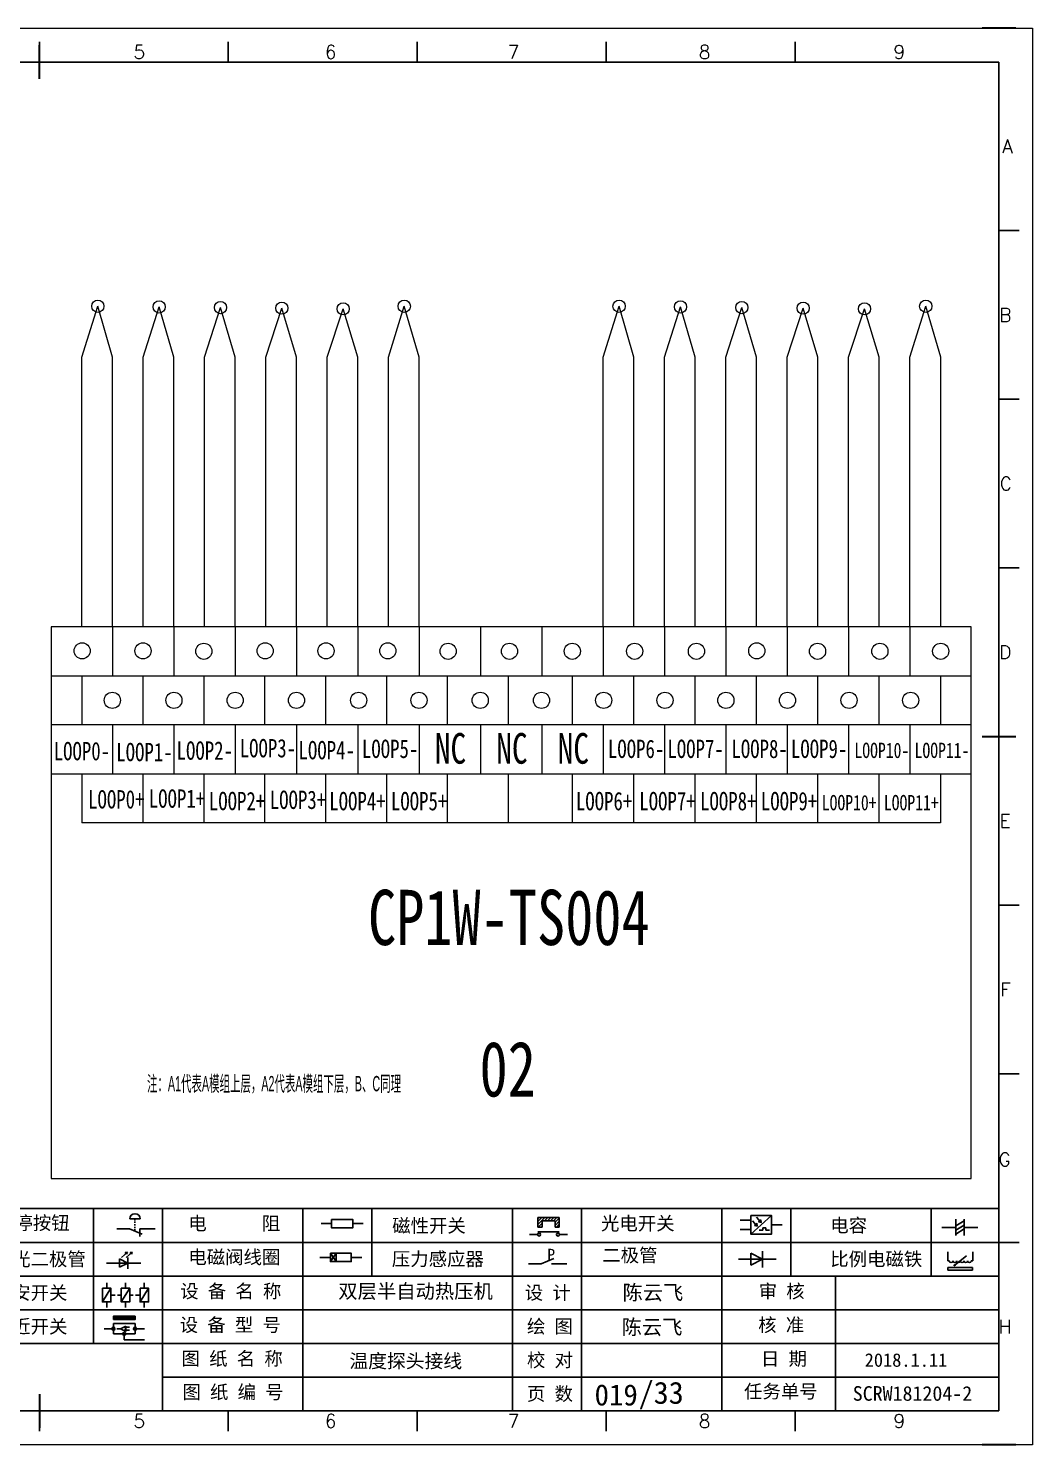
# Model space of a CAD drawing. Extents: x 38255 to 47052, y -6758 to -3353.
# Drawn here: x 40072.2 to 40235.9, y -5102.5 to -4871.5 of the extents above; entities that cross this region are included whole.
import ezdxf
from ezdxf.enums import TextEntityAlignment as Align

# ---------------------------------------------------------------- set-up
doc = ezdxf.new("R2010")
doc.units = 0
doc.header["$MEASUREMENT"] = 0
for name, color, linetype in [('AE_BOR', 1, 'Continuous'), ('电气图内容', 7, 'Continuous'), ('细实线层', 7, 'Continuous')]:
    doc.layers.add(name, color=color, linetype=linetype)
doc.layers.add('frame', color=7, linetype='Continuous', lineweight=15)
doc.styles.add('WD', font='romans.shx', dxfattribs={"bigfont": 'gbcbig.shx'})
doc.styles.add('宋体', font='', dxfattribs={"width": 0.75})
doc.styles.add('样式 0', font='')
doc.styles.add('样式 8', font='arial.ttf')
doc.styles.add('汉字', font='')
doc.styles.get('宋体').set_extended_font_data('SimSun')
doc.styles.get('样式 0').set_extended_font_data('KaiTi_GB2312')
doc.styles.get('汉字').set_extended_font_data('新宋体')

# ---------------------------------------------------------------- blocks, each defined once
blk = doc.blocks.new('磁性开关')
at = {"linetype": 'ByBlock'}
h = blk.add_hatch(dxfattribs=at)
h.set_pattern_fill('ANSI31', color=256, scale=0.1, style=0)
h.set_pattern_definition([(45, (0, 0), (-0.224506403, 0.224506403), [])])
h.paths.add_polyline_path([(-1910.88, -776.69), (-1910.88, -775.29), (-1907.69, -775.29), (-1907.69, -776.69), (-1908.31, -776.69), (-1908.31, -775.79), (-1910.25, -775.79), (-1910.25, -776.69)])
for p, q in [((-1910.88, -776.69), (-1910.88, -775.29)), ((-1910.88, -775.29), (-1907.69, -775.29)), ((-1910.88, -776.69), (-1910.25, -776.69)), ((-1910.25, -776.69), (-1910.25, -775.79)), ((-1910.25, -775.79), (-1908.31, -775.79)), ((-1908.31, -776.69), (-1908.31, -775.79)), ((-1908.31, -776.69), (-1907.69, -776.69)), ((-1907.69, -775.29), (-1907.69, -776.69)), ((-1910.91, -777.81), (-1912.09, -777.81)), ((-1910.88, -777.39), (-1907.69, -777.39)), ((-1907.66, -777.81), (-1906.48, -777.81))]:
    blk.add_line(p, q, dxfattribs=at)
for centre in [(-1910.68, -777.81), (-1907.88, -777.81)]:
    blk.add_circle(centre, 0.225, dxfattribs=at)
blk = doc.blocks.new('光电开关')
at = {"linetype": 'ByBlock'}
h = blk.add_hatch(dxfattribs=at)
h.set_pattern_fill('ANSI31', color=256, scale=0.01, style=0)
h.set_pattern_definition([(45, (0.172267, 0), (-0.0224506403, 0.0224506403), [])])
h.paths.add_polyline_path([(-1882.44, -776.34), (-1882.5, -775.91), (-1882.68, -776.07)])
h.paths.add_polyline_path([(-1882.86, -776.23), (-1882.44, -776.34), (-1882.68, -776.07)])
h.paths.add_polyline_path([(-1883.05, -776.88), (-1883.11, -776.45), (-1883.29, -776.61)])
h.paths.add_polyline_path([(-1883.47, -776.77), (-1883.05, -776.88), (-1883.29, -776.61)])
for p, q in [((-1884.01, -775.96), (-1885.56, -775.96)), ((-1880.91, -775.3), (-1884.01, -778.05)), ((-1883.75, -776.09), (-1883.05, -776.88)), ((-1883.11, -776.45), (-1883.47, -776.77)), ((-1883.05, -776.88), (-1883.47, -776.77)), ((-1883.14, -775.55), (-1882.44, -776.34)), ((-1883.05, -776.88), (-1883.11, -776.45)), ((-1882.5, -775.91), (-1882.86, -776.23)), ((-1882.44, -776.34), (-1882.86, -776.23)), ((-1882.44, -776.34), (-1882.5, -775.91)), ((-1879.37, -776.67), (-1880.91, -776.67)), ((-1884.01, -777.39), (-1885.56, -777.39)), ((-1882.78, -777.47), (-1882.23, -777.47)), ((-1882.23, -777.47), (-1882.23, -777.14)), ((-1882.23, -777.14), (-1881.78, -777.14)), ((-1881.78, -777.47), (-1881.78, -777.14)), ((-1881.23, -777.47), (-1881.78, -777.47))]:
    blk.add_line(p, q, dxfattribs=at)
blk.add_lwpolyline([(-1884.01, -775.3), (-1880.91, -775.3), (-1880.91, -778.05), (-1884.01, -778.05)], close=True, dxfattribs=at)
blk = doc.blocks.new('电磁阀线圈')
at = {"linetype": 'ByBlock'}
for p, q in [((-1854.61, -796.54), (-1856.17, -796.54)), ((-1854.61, -795.92), (-1853.75, -797.16)), ((-1853.75, -795.92), (-1854.61, -797.16)), ((-1853.75, -795.92), (-1853.75, -797.16)), ((-1851.53, -796.54), (-1849.97, -796.54))]:
    blk.add_line(p, q, dxfattribs=at)
blk.add_lwpolyline([(-1854.61, -795.92), (-1851.53, -795.92), (-1851.53, -797.16), (-1854.61, -797.16)], close=True, dxfattribs=at)
blk = doc.blocks.new('压力感应器')
at = {"linetype": 'ByBlock'}
for p, q in [((-1815.59, -777.73), (-1813.71, -776.93)), ((-1817.44, -777.73), (-1815.59, -777.73)), ((-1811.78, -777.73), (-1814.05, -777.73))]:
    blk.add_line(p, q, dxfattribs=at)
at = {"linetype": 'ByBlock', "insert": (-1814.65, -775.48), "char_height": 1.68, "width": 1.2242, "attachment_point": 1}
blk.add_mtext('{\\fNSimSun|b0|i0|c134|p49;P}', dxfattribs=at)
blk = doc.blocks.new('二极管')
at = {"linetype": 'ByBlock'}
for p, q in [((-1787.52, -776.77), (-1781.92, -776.77)), ((-1783.97, -776.77), (-1785.69, -775.9)), ((-1785.69, -775.9), (-1785.69, -777.65)), ((-1783.97, -776.77), (-1785.69, -777.65)), ((-1783.97, -777.99), (-1783.97, -775.56))]:
    blk.add_line(p, q, dxfattribs=at)
blk = doc.blocks.new('电容')
at = {"linetype": 'ByBlock'}
for p, q in [((-1756.08, -782.99), (-1756.08, -780.56)), ((-1754.86, -780.79), (-1756.08, -781.55)), ((-1754.86, -782.99), (-1754.86, -780.56)), ((-1756.08, -781.77), (-1758.13, -781.77)), ((-1754.86, -781.44), (-1756.08, -782.2)), ((-1754.86, -781.99), (-1756.08, -782.75)), ((-1754.86, -781.77), (-1752.81, -781.77))]:
    blk.add_line(p, q, dxfattribs=at)
blk = doc.blocks.new('发光二极管')
at = {"linetype": 'ByBlock'}
for p, q in [((-1755.78, -785.92), (-1754.89, -785.14)), ((-1754.89, -785.14), (-1755.2, -785.22)), ((-1755.2, -785.22), (-1755.01, -785.43)), ((-1755.08, -785.92), (-1754.18, -785.14)), ((-1754.89, -785.14), (-1755.01, -785.43)), ((-1754.18, -785.14), (-1754.49, -785.22)), ((-1754.49, -785.22), (-1754.31, -785.43)), ((-1754.18, -785.14), (-1754.31, -785.43)), ((-1758.01, -786.77), (-1752.89, -786.77)), ((-1754.84, -786.77), (-1756.04, -786.16)), ((-1756.04, -786.16), (-1756.04, -787.39)), ((-1754.84, -786.77), (-1756.04, -787.39)), ((-1754.84, -787.63), (-1754.84, -785.92))]:
    blk.add_line(p, q, dxfattribs=at)
blk = doc.blocks.new('比例电磁阀')
at = {"linetype": 'ByBlock'}
for p, q in [((-1757.26, -775.38), (-1757.26, -776.71)), ((-1757.26, -776.71), (-1757.05, -776.71)), ((-1754.5, -775.98), (-1756.35, -777.44)), ((-1753.58, -776.71), (-1753.8, -776.71)), ((-1753.58, -775.38), (-1753.58, -776.71)), ((-1753.6, -777.73), (-1757.25, -777.73)), ((-1757.25, -778.13), (-1757.25, -777.73)), ((-1753.6, -778.13), (-1757.25, -778.13)), ((-1756.35, -777.44), (-1756.25, -777.25)), ((-1756.35, -777.44), (-1756.15, -777.38)), ((-1756.15, -777.38), (-1756.25, -777.25)), ((-1753.6, -777.73), (-1753.6, -778.13))]:
    blk.add_line(p, q, dxfattribs=at)
for centre in [(-1756.78, -776.71), (-1756.24, -776.71), (-1755.7, -776.71), (-1755.15, -776.71), (-1754.61, -776.71), (-1754.07, -776.71)]:
    blk.add_arc(centre, 0.271, 180, 0, dxfattribs=at)
blk = doc.blocks.new('保安开关')
at = {"linetype": 'ByBlock'}
for p, q in [((-1757.33, -790.79), (-1758.6, -792.81)), ((-1757.96, -790.79), (-1757.96, -789.97)), ((-1754.54, -790.79), (-1755.81, -792.81)), ((-1755.17, -790.79), (-1755.17, -789.97)), ((-1751.75, -790.79), (-1753.02, -792.81)), ((-1752.39, -790.79), (-1752.39, -789.97)), ((-1757.96, -792.81), (-1757.96, -793.62)), ((-1757.33, -791.8), (-1756.72, -791.8)), ((-1756.35, -791.8), (-1755.89, -791.8)), ((-1755.17, -792.81), (-1755.17, -793.62)), ((-1754.52, -791.8), (-1754.06, -791.8)), ((-1753.69, -791.8), (-1753.08, -791.8)), ((-1752.39, -792.81), (-1752.39, -793.62))]:
    blk.add_line(p, q, dxfattribs=at)
for points in [[(-1758.6, -790.79), (-1757.33, -790.79), (-1757.33, -792.81), (-1758.6, -792.81)], [(-1755.81, -790.79), (-1754.54, -790.79), (-1754.54, -792.81), (-1755.81, -792.81)], [(-1753.02, -790.79), (-1751.75, -790.79), (-1751.75, -792.81), (-1753.02, -792.81)]]:
    blk.add_lwpolyline(points, close=True, dxfattribs=at)
blk = doc.blocks.new('接近开关')
at = {"linetype": 'ByBlock'}
h = blk.add_hatch(dxfattribs=at)
h.set_pattern_fill('ANSI31', color=256, scale=0.01, style=0)
h.set_pattern_definition([(45, (-89.131516, -30.795668), (-0.0224506403, 0.0224506403), [])])
h.paths.add_polyline_path([(-1516.96, -1123.35), (-1516.96, -1122.85), (-1513.76, -1122.85), (-1513.76, -1123.35)])
for p, q in [((-1516.96, -1123.35), (-1516.96, -1122.85)), ((-1516.96, -1122.85), (-1513.76, -1122.85)), ((-1516.96, -1123.35), (-1513.76, -1123.35)), ((-1513.76, -1122.85), (-1513.76, -1123.35)), ((-1517.18, -1124.71), (-1518.36, -1124.71)), ((-1516.96, -1123.95), (-1513.76, -1123.95)), ((-1516.96, -1123.95), (-1516.96, -1125.47)), ((-1516.96, -1125.47), (-1513.76, -1125.47)), ((-1515.91, -1124.71), (-1516.45, -1124.71)), ((-1515.11, -1124.31), (-1515.91, -1124.71)), ((-1515.11, -1125.11), (-1515.91, -1124.71)), ((-1515.33, -1124.53), (-1515.17, -1124.53)), ((-1515.33, -1124.88), (-1515.17, -1124.88)), ((-1515.25, -1124.45), (-1515.25, -1124.61)), ((-1515.11, -1124.31), (-1515.11, -1125.11)), ((-1515.11, -1124.48), (-1514.58, -1124.48)), ((-1515.11, -1124.94), (-1514.58, -1124.94)), ((-1513.76, -1123.95), (-1513.76, -1125.47)), ((-1513.54, -1124.71), (-1512.36, -1124.71)), ((-1515.36, -1125.69), (-1515.36, -1126.36)), ((-1515.36, -1126.36), (-1512.36, -1126.36))]:
    blk.add_line(p, q, dxfattribs=at)
for centre in [(-1516.96, -1124.71), (-1515.36, -1125.47), (-1513.76, -1124.71)]:
    blk.add_circle(centre, 0.225, dxfattribs=at)
blk = doc.blocks.new('电阻')
at = {"linetype": 'ByBlock'}
for p, q in [((-3.09, 0), (-1.57, 0)), ((1.57, 0), (3.09, 0))]:
    blk.add_line(p, q, dxfattribs=at)
blk.add_lwpolyline([(-1.57, 0.63), (1.57, 0.63), (1.57, -0.63), (-1.57, -0.63)], close=True, dxfattribs=at)
blk = doc.blocks.new('急停按钮')
at = {"linetype": 'ByBlock'}
for p, q in [((-1.86, 0), (0, 0)), ((0, 0), (1.88, -0.81)), ((0.06, 1.45), (1.61, 1.45)), ((0.83, 1.45), (0.83, 1.24)), ((0.83, 1.07), (0.83, 0.85)), ((0.83, 0.68), (0.83, 0.47)), ((0.83, 0.29), (0.83, 0.08)), ((3.81, 0), (1.54, 0)), ((1.54, 0), (1.54, -1.15)), ((0.83, -0.09), (0.83, -0.24))]:
    blk.add_line(p, q, dxfattribs=at)
blk.add_arc((0.83, 1.45), 0.774, 0, 180)
blk = doc.blocks.new('电控横A4')
for p, q in [((292, -5), (5, -5)), ((292, -205), (292, -5)), ((10.03, -205), (289.53, -205)), ((130.8, -205), (190.75, -205)), ((190.75, -205), (259.54, -205))]:
    blk.add_line(p, q)
at = {"linetype": 'ByBlock'}
for p, q in [((292, -175), (5, -175)), ((292, -180), (5, -180)), ((292, -185), (5, -185)), ((292, -190), (5, -190)), ((292, -195), (5, -195)), ((292, -200), (168.03, -200))]:
    blk.add_line(p, q, dxfattribs=at)
at = {"color": 0, "lineweight": -2}
for p, q in [((157.79, -175), (157.79, -195)), ((168.03, -175), (168.03, -204.92)), ((188.84, -175), (188.84, -185)), ((199.08, -175), (199.08, -185)), ((219.89, -175), (219.89, -185)), ((230.12, -175), (230.12, -185)), ((250.93, -175), (250.93, -185)), ((261.17, -175), (261.17, -185)), ((281.98, -175), (281.98, -185)), ((188.84, -185), (188.84, -204.92)), ((219.89, -185), (219.89, -205)), ((230.12, -185), (230.12, -205)), ((250.93, -185), (250.93, -205)), ((267.79, -185), (267.79, -205))]:
    blk.add_line(p, q, dxfattribs=at)
at = {"color": 0, "ltscale": 2}
for p, q in [((292, -205), (292, -183.55)), ((259.54, -205), (289.53, -205)), ((259.54, -205), (292, -205))]:
    blk.add_line(p, q, dxfattribs=at)
at = {"layer": 'AE_BOR', "color": 1, "lineweight": 15}
for p, q in [((0, 0), (297, 0)), ((297, 0), (297, -210)), ((297, -210), (0, -210))]:
    blk.add_line(p, q, dxfattribs=at)
at = {"layer": 'AE_BOR'}
for p, q in [((149.78, -5), (149.78, -2)), ((177.78, -5), (177.78, -2)), ((205.78, -5), (205.78, -2)), ((233.78, -5), (233.78, -2)), ((261.78, -5), (261.78, -2)), ((292, -30), (295, -30)), ((292, -55), (295, -55)), ((292, -80), (295, -80)), ((292, -130), (295, -130)), ((292, -155), (295, -155)), ((292, -180), (295, -180)), ((149.78, -205), (149.78, -208)), ((177.78, -205), (177.78, -208)), ((205.78, -205), (205.78, -208)), ((233.78, -205), (233.78, -208)), ((261.78, -205), (261.78, -208))]:
    blk.add_line(p, q, dxfattribs=at)
at = {"layer": 'AE_BOR', "lineweight": 30}
for p, q in [((294.53, 0), (289.53, 0)), ((294.53, -210), (289.53, -210))]:
    blk.add_line(p, q, dxfattribs=at)
at = {"layer": 'AE_BOR', "color": 2, "lineweight": 30}
for p, q in [((149.78, -7.5), (149.78, -2.5)), ((289.5, -105), (294.5, -105)), ((149.78, -202.5), (149.78, -207.5)), ((149.78, -205), (149.78, -207.5))]:
    blk.add_line(p, q, dxfattribs=at)
for name, p in [('急停按钮', (163.12, -177.98)), ('电阻', (194.66, -177.22))]:
    blk.add_blockref(name, p)
at = {"linetype": 'ByBlock'}
for name, p in [('磁性开关', (2134.53, 598.96)), ('光电开关', (2139.22, 599.27)), ('电容', (2041.69, 603.98)), ('发光二极管', (1917.72, 603.69)), ('电磁阀线圈', (2047.53, 614.3)), ('压力感应器', (2039.72, 594.52)), ('二极管', (2040.91, 594.27)), ('比例电磁阀', (2041.69, 593.98)), ('保安开关', (1917.72, 603.98)), ('接近开关', (1677.72, 931.9))]:
    blk.add_blockref(name, p, dxfattribs=at)
at = {"char_height": 2, "attachment_point": 1, "style": '汉字'}
for s, insert in [('{\\fKaiTi_GB2312|b0|i0|c134|p49;急停按钮}', (143.35, -176.12)), ('{\\fKaiTi_GB2312|b0|i0|c134|p49;电      阻}', (171.86, -176.19)), ('{\\fKaiTi_GB2312|b0|i0|c134|p49;磁性开关}', (202.07, -176.53)), ('{\\fKaiTi_GB2312|b0|i0|c134|p49;光电开关}', (233.02, -176.19)), ('{\\fKaiTi_GB2312|b0|i0|c134|p49;电容}', (267, -176.48)), ('{\\fKaiTi_GB2312|b0|i0|c134|p49;发光二极管}', (143.02, -181.48)), ('{\\fKaiTi_GB2312|b0|i0|c134|p49;电磁阀线圈}', (171.86, -181.19)), ('{\\fKaiTi_GB2312|b0|i0|c134|p49;压力感应器}', (202.02, -181.47)), ('{\\fKaiTi_GB2312|b0|i0|c134|p49;二极管}', (233.2, -180.91)), ('{\\fKaiTi_GB2312|b0|i0|c134|p49;比例电磁铁}', (267, -181.48)), ('{\\fKaiTi_GB2312|b0|i0|c134|p49;保安开关}', (143.02, -186.48)), ('{\\fKaiTi_GB2312|b0|i0|c134|p0;设 备 名 称}', (170.65, -186.24)), ('{\\fKaiTi_GB2312|b0|i0|c134|p0;设 计}', (221.72, -186.46)), ('{\\fKaiTi_GB2312|b0|i0|c134|p0;审 核}', (256.39, -186.25)), ('{\\fKaiTi_GB2312|b0|i0|c134|p0;设 备 型 号}', (170.58, -191.24)), ('{\\fKaiTi_GB2312|b0|i0|c134|p0;核 准}', (256.32, -191.25)), ('{\\fKaiTi_GB2312|b0|i0|c134|p49;接近开关}', (143.02, -191.48)), ('{\\fKaiTi_GB2312|b0|i0|c134|p0;绘 图}', (222.05, -191.46)), ('{\\fKaiTi_GB2312|b0|i0|c134|p0;图 纸 名 称}', (170.86, -196.24)), ('{\\fKaiTi_GB2312|b0|i0|c134|p0;校 对}', (222.05, -196.46)), ('{\\fKaiTi_GB2312|b0|i0|c134|p0;日 期}', (256.72, -196.25)), ('{\\fKaiTi_GB2312|b0|i0|c134|p0;图 纸 编 号}', (170.98, -201.2)), ('{\\fKaiTi_GB2312|b0|i0|c134|p0;页 数}', (222.05, -201.46)), ('{\\fKaiTi_GB2312|b0|i0|c134|p0;任务单号}', (254.22, -201.1))]:
    blk.add_mtext(s, dxfattribs=dict(at, insert=insert))
at = {"attachment_point": 1}
for s, insert, char_height, width in [('{\\fSimSun|b0|i0|c134|p2;双层半自动热压机}', (194.08, -186.2), 2.1, 34.3007), ('{\\fKaiTi_GB2312|b0|i0|c134|p49;陈云飞', (236.21, -186.34), 2.2, 21.4865), ('{\\fKaiTi_GB2312|b0|i0|c134|p49;陈云飞}', (236.08, -191.47), 2.2, 20.0113), ('{\\fKaiTi_GB2312|b0|i0|c134|p49;2018.1.11}', (272.1, -196.45), 2, 60.2542)]:
    blk.add_mtext(s, dxfattribs=dict(at, insert=insert, char_height=char_height, width=width))
at = {"layer": 'AE_BOR', "style": 'WD'}
for s, p in [('5', (164.59, -4.5)), ('6', (192.94, -4.5)), ('7', (220.04, -4.5)), ('8', (248.37, -4.5)), ('9', (277.23, -4.5)), ('5', (164.59, -207.5)), ('6', (192.94, -207.5)), ('7', (220.04, -207.5)), ('8', (248.37, -207.5)), ('9', (277.23, -207.5))]:
    blk.add_text(s, height=2, dxfattribs=at).set_placement(p, align=Align.CENTER)
for s, p in [('A', (294.03, -17.5)), ('B', (293.84, -42.5)), ('C', (293.93, -67.5)), ('D', (293.84, -92.5)), ('E', (293.74, -117.5)), ('F', (293.74, -142.5)), ('F', (293.74, -142.5)), ('G', (293.74, -167.72)), ('H', (293.84, -192.5))]:
    blk.add_text(s, height=2, dxfattribs=at).set_placement(p, align=Align.MIDDLE_RIGHT)
at = {"layer": 'frame', "lineweight": 0, "insert": (236.38, -200.67), "char_height": 3.271, "width": 42.6764, "attachment_point": 1, "style": '样式 0'}
blk.add_mtext(' /33', dxfattribs=at)
at = {"layer": '电气图内容', "color": 7, "insert": (270.63, -201.32), "char_height": 2.3665, "attachment_point": 1}
blk.add_mtext('\\pxi-0.125,sm1,ql;{\\f宋体|b0|i0|c134|p2;\\H0.916667x;\\C256;SCRW181204-2^I^I^I', dxfattribs=at)

msp = doc.modelspace()

# ---------------------------------------------------------------- linework, layer by layer
at = {"layer": 'frame', "lineweight": 0}
for p, q in [((40080.894, -4969.086), (40080.894, -4925.132)), ((40085.878, -4969.086), (40085.878, -4925.132)), ((40090.878, -4969.086), (40090.878, -4925.132)), ((40095.878, -4969.086), (40095.878, -4925.132)), ((40100.878, -4969.086), (40100.878, -4925.132)), ((40105.878, -4969.086), (40105.878, -4925.132)), ((40110.862, -4969.086), (40110.862, -4925.132)), ((40115.878, -4969.086), (40115.878, -4925.132)), ((40120.878, -4969.086), (40120.878, -4925.132)), ((40125.878, -4969.086), (40125.878, -4925.132)), ((40130.862, -4969.086), (40130.862, -4925.132)), ((40135.878, -4969.086), (40135.878, -4925.132)), ((40165.878, -4969.086), (40165.878, -4925.132)), ((40170.862, -4969.086), (40170.862, -4925.132)), ((40175.878, -4969.086), (40175.878, -4925.132)), ((40180.862, -4969.086), (40180.862, -4925.132)), ((40185.878, -4969.086), (40185.878, -4925.132)), ((40190.878, -4969.086), (40190.878, -4925.132)), ((40195.878, -4969.086), (40195.878, -4925.132)), ((40200.878, -4969.086), (40200.878, -4925.132)), ((40205.878, -4969.086), (40205.878, -4925.132)), ((40210.878, -4969.086), (40210.878, -4925.132)), ((40215.886, -4969.086), (40215.886, -4925.132)), ((40220.902, -4969.086), (40220.902, -4925.132)), ((40085.878, -4969.086), (40085.878, -4977.086)), ((40095.878, -4969.086), (40095.878, -4977.086)), ((40105.878, -4969.086), (40105.878, -4977.086)), ((40115.878, -4969.086), (40115.878, -4977.086)), ((40125.878, -4969.086), (40125.878, -4977.086)), ((40135.878, -4969.086), (40135.878, -4977.086)), ((40145.878, -4969.086), (40145.878, -4977.086)), ((40155.878, -4969.086), (40155.878, -4977.086)), ((40165.878, -4969.086), (40165.878, -4977.086)), ((40175.878, -4969.086), (40175.878, -4977.086)), ((40185.878, -4969.086), (40185.878, -4977.086)), ((40195.878, -4969.086), (40195.878, -4977.086)), ((40205.878, -4969.086), (40205.878, -4977.086)), ((40215.878, -4969.086), (40215.878, -4977.086)), ((40075.878, -4977.086), (40225.878, -4977.086)), ((40080.878, -4977.086), (40080.878, -4985.086)), ((40090.878, -4985.086), (40090.878, -4977.086)), ((40100.802, -4985.086), (40100.802, -4977.086)), ((40110.726, -4985.086), (40110.726, -4977.086)), ((40120.65, -4985.086), (40120.65, -4977.086)), ((40130.574, -4985.086), (40130.574, -4977.086)), ((40140.499, -4985.086), (40140.499, -4977.086)), ((40150.423, -4985.086), (40150.423, -4977.086)), ((40160.878, -4985.086), (40160.878, -4977.086)), ((40170.878, -4985.086), (40170.878, -4977.086)), ((40180.878, -4985.086), (40180.878, -4977.086)), ((40190.878, -4985.086), (40190.878, -4977.086)), ((40200.878, -4985.086), (40200.878, -4977.086)), ((40210.878, -4985.086), (40210.878, -4977.086)), ((40220.878, -4977.086), (40220.878, -4985.086)), ((40225.878, -4985.086), (40075.878, -4985.086)), ((40085.878, -4985.086), (40085.878, -4993.086)), ((40095.878, -4985.086), (40095.878, -4993.086)), ((40105.878, -4985.086), (40105.878, -4993.086)), ((40115.878, -4985.086), (40115.878, -4993.086)), ((40125.878, -4985.086), (40125.878, -4993.086)), ((40135.878, -4985.086), (40135.878, -4993.086)), ((40145.878, -4985.086), (40145.878, -4993.086)), ((40155.878, -4985.086), (40155.878, -4993.086)), ((40165.878, -4985.086), (40165.878, -4993.086)), ((40175.878, -4985.086), (40175.878, -4993.086)), ((40185.878, -4985.086), (40185.878, -4993.086)), ((40195.878, -4985.086), (40195.878, -4993.086)), ((40205.878, -4985.086), (40205.878, -4993.086)), ((40215.878, -4985.086), (40215.878, -4993.086)), ((40075.878, -4993.086), (40225.878, -4993.086)), ((40080.878, -4993.086), (40080.878, -5001.086)), ((40090.878, -5001.086), (40090.878, -4993.086)), ((40100.802, -5001.086), (40100.802, -4993.086)), ((40110.726, -5001.086), (40110.726, -4993.086)), ((40120.65, -5001.086), (40120.65, -4993.086)), ((40130.574, -5001.086), (40130.574, -4993.086)), ((40140.499, -5001.086), (40140.499, -4993.086)), ((40150.423, -5001.086), (40150.423, -4993.086)), ((40160.878, -5001.086), (40160.878, -4993.086)), ((40170.878, -5001.086), (40170.878, -4993.086)), ((40180.878, -5001.086), (40180.878, -4993.086)), ((40190.878, -5001.086), (40190.878, -4993.086)), ((40200.878, -5001.086), (40200.878, -4993.086)), ((40210.878, -5001.086), (40210.878, -4993.086)), ((40220.878, -4993.086), (40220.878, -5001.086)), ((40220.878, -5001.086), (40080.878, -5001.086))]:
    msp.add_line(p, q, dxfattribs=at)
msp.add_lwpolyline([(40225.878, -4969.086), (40075.878, -4969.086), (40075.878, -5059.086), (40225.878, -5059.086)], close=True, dxfattribs=at)
for centre in [(40080.926, -4973.016), (40090.849, -4973.016), (40100.765, -4973.086), (40110.763, -4973.016), (40120.679, -4973.016), (40130.759, -4973.016), (40140.593, -4973.086), (40150.591, -4973.086), (40160.835, -4973.086), (40170.997, -4973.086), (40181.077, -4973.086), (40190.911, -4973.016), (40200.827, -4973.086), (40210.989, -4973.086), (40220.905, -4973.086), (40085.849, -4981.086), (40095.888, -4981.086), (40105.876, -4981.086), (40115.864, -4981.086), (40126.005, -4981.086), (40135.839, -4981.086), (40145.827, -4981.086), (40155.815, -4981.086), (40165.957, -4981.086), (40175.944, -4981.086), (40185.881, -4981.086), (40195.92, -4981.086), (40205.959, -4981.086), (40215.998, -4981.086)]:
    msp.add_circle(centre, 1.317, dxfattribs=at)
at = {"layer": '细实线层', "lineweight": 0}
for p, q in [((40080.894, -4925.132), (40083.479, -4916.822)), ((40085.878, -4925.132), (40083.479, -4916.822)), ((40090.878, -4925.132), (40093.479, -4916.925)), ((40095.878, -4925.132), (40093.479, -4916.925)), ((40100.878, -4925.132), (40103.478, -4917.027)), ((40105.878, -4925.132), (40103.478, -4917.027)), ((40110.862, -4925.132), (40113.478, -4917.129)), ((40115.878, -4925.132), (40113.478, -4917.129)), ((40120.878, -4925.132), (40123.477, -4917.231)), ((40125.878, -4925.132), (40123.477, -4917.231)), ((40130.862, -4925.132), (40133.447, -4916.822)), ((40135.878, -4925.132), (40133.447, -4916.822)), ((40165.878, -4925.132), (40168.463, -4916.822)), ((40170.862, -4925.132), (40168.463, -4916.822)), ((40175.878, -4925.132), (40178.479, -4916.925)), ((40180.878, -4925.132), (40178.479, -4916.925)), ((40185.878, -4925.132), (40188.478, -4917.027)), ((40190.878, -4925.132), (40188.478, -4917.027)), ((40195.878, -4925.132), (40198.478, -4917.129)), ((40200.878, -4925.132), (40198.478, -4917.129)), ((40205.878, -4925.132), (40208.477, -4917.231)), ((40210.878, -4925.132), (40208.477, -4917.231)), ((40215.886, -4925.132), (40218.471, -4916.822)), ((40220.902, -4925.132), (40218.471, -4916.822))]:
    msp.add_line(p, q, dxfattribs=at)
for centre in [(40083.479, -4916.822), (40093.479, -4916.925), (40103.478, -4917.027), (40113.478, -4917.129), (40123.477, -4917.231), (40133.447, -4916.822), (40168.463, -4916.822), (40178.479, -4916.925), (40188.478, -4917.027), (40198.478, -4917.129), (40208.477, -4917.231), (40218.471, -4916.822)]:
    msp.add_circle(centre, 1, dxfattribs=at)

# ---------------------------------------------------------------- block references
at = {"xscale": 1.1, "yscale": 1.1, "zscale": 1.1}
msp.add_blockref('电控横A4', (39909.194, -4871.485), dxfattribs=at)

# ---------------------------------------------------------------- texts
at = {"style": '宋体', "width": 0.75}
for s, height, p in [('NC', 5, (40140.976, -4991.423)), ('NC', 5, (40150.993, -4991.423)), ('NC', 5, (40161.009, -4991.423)), ('LOOP0-', 3, (40080.883, -4990.87)), ('LOOP1-', 3, (40091.083, -4991.021)), ('LOOP2-', 3, (40100.919, -4990.783)), ('LOOP3-', 3, (40111.208, -4990.391)), ('LOOP4-', 3, (40120.799, -4990.711)), ('LOOP5-', 3, (40131.135, -4990.497)), ('LOOP6-', 3, (40171.239, -4990.497)), ('LOOP7-', 3, (40180.936, -4990.497)), ('LOOP8-', 3, (40191.379, -4990.497)), ('LOOP9-', 3, (40201.077, -4990.497)), ('LOOP10-', 2.5, (40211.306, -4990.497)), ('LOOP11-', 2.5, (40221.11, -4990.497)), ('LOOP0+', 3, (40086.493, -4998.732)), ('LOOP1+', 3, (40096.384, -4998.611)), ('LOOP2+', 3, (40106.181, -4999.012)), ('LOOP3+', 3, (40116.11, -4998.809)), ('LOOP4+', 3, (40125.807, -4999.022)), ('LOOP5+', 3, (40135.861, -4999.022)), ('LOOP6+', 3, (40166.018, -4999.022)), ('LOOP7+', 3, (40176.354, -4999.022)), ('LOOP8+', 3, (40186.265, -4999.022)), ('LOOP9+', 3, (40196.175, -4999.022)), ('LOOP10+', 2.5, (40205.978, -4999.022)), ('LOOP11+', 2.5, (40216.102, -4999.022)), ('CP1W-TS004', 9, (40150.493, -5020.991)), ('02', 9, (40150.306, -5045.702))]:
    msp.add_text(s, height=height, dxfattribs=at).set_placement(p, align=Align.CENTER)
at = {"color": 3, "lineweight": 0, "style": '样式 8', "width": 0.5}
msp.add_text('注：A1代表A模组上层，A2代表A模组下层，B、C同理', height=2.5, dxfattribs=at).set_placement((40112.211, -5043.595), align=Align.MIDDLE)
at = {"layer": 'frame', "lineweight": 0, "insert": (40124.495, -5087.71), "char_height": 2.24553, "width": 19.89128, "attachment_point": 1}
msp.add_mtext('{\\fKaiTi_GB2312|b0|i0|c134|p49;\\H0.999999x;温度探头接线}', dxfattribs=at)
at = {"layer": 'frame', "lineweight": 0, "insert": (40164.469, -5092.637), "char_height": 3.4547, "width": 17.21263, "attachment_point": 1, "style": '样式 0'}
msp.add_mtext('019', dxfattribs=at)

doc.saveas('drawing.dxf')
